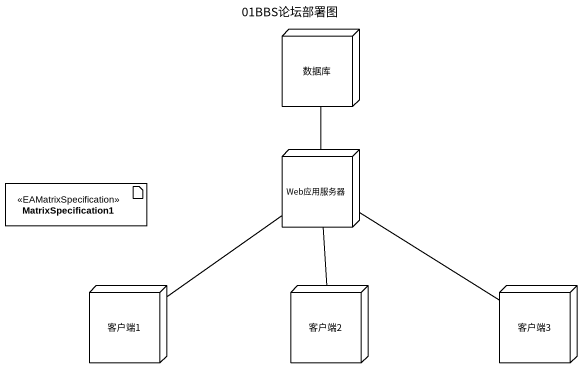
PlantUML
@startuml
title 01BBS论坛部署图
node 数据库
node Web应用服务器
artifact MatrixSpecification1 <<EAMatrixSpecification>>
node 客户端1
node 客户端2
node 客户端3
数据库 -- Web应用服务器
Web应用服务器 -- 客户端1
Web应用服务器 -- 客户端2
Web应用服务器 -- 客户端3
@enduml
